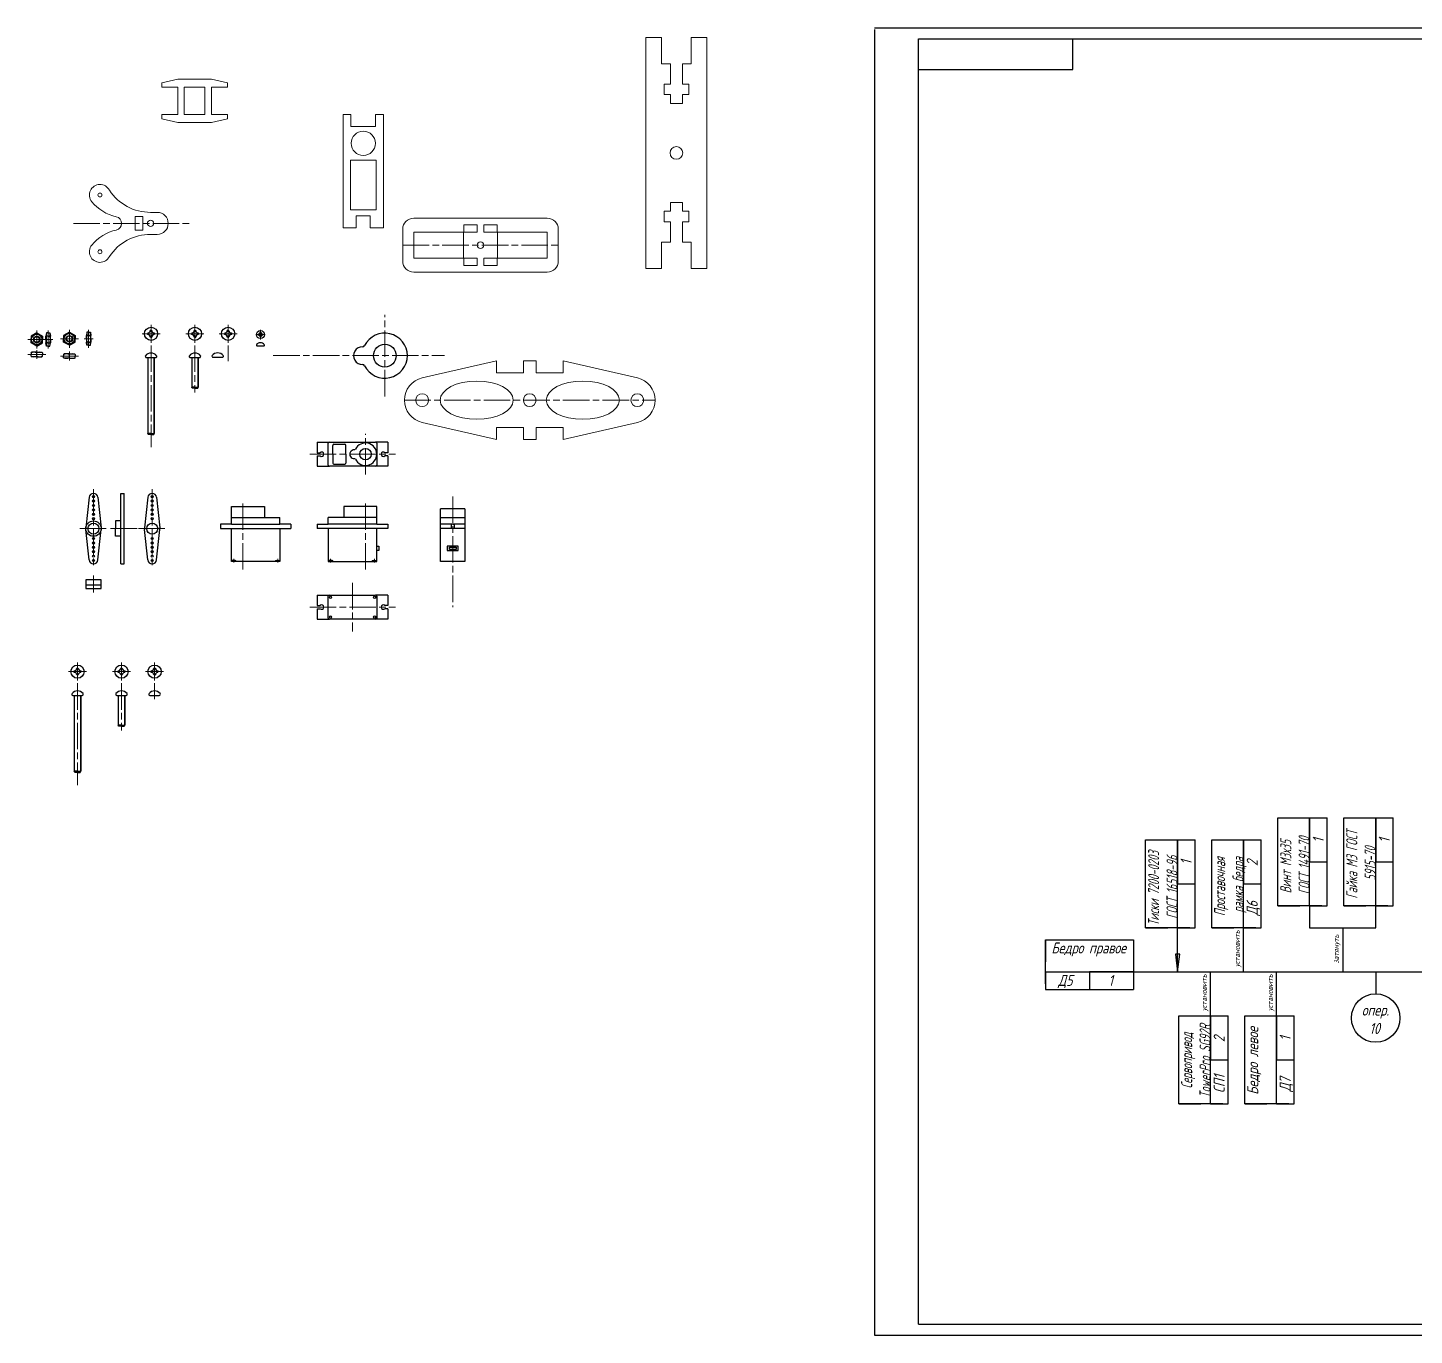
# Model space of a CAD drawing. Header units: millimetres. Extents: x -385 to 2523, y 0 to 594.
# Drawn here: x -385 to 245, y 0 to 594 of the extents above; entities that cross this region are included whole.
import ezdxf

# ---------------------------------------------------------------- set-up
doc = ezdxf.new("R2010")
doc.units = ezdxf.units.MM
doc.linetypes.add('AM_ISO08W050', pattern=[18, 12, -1.5, 3, -1.5])
for name, color, linetype, lineweight in [('0.3', 130, 'Continuous', 15), ('0.6', 255, 'Continuous', 30), ('Осевые', 10, 'AM_ISO08W050', 15)]:
    doc.layers.add(name, color=color, linetype=linetype, lineweight=lineweight)
doc.styles.add('ГОСТ', font='GOST_A.TTF', dxfattribs={"oblique": 15, "height": 5})

msp = doc.modelspace()

# ---------------------------------------------------------------- linework, layer by layer
for p, q in [((-0.001, 594), (840.999, 594)), ((0, 593.263), (-0.001, 0)), ((19.999, 5), (19.999, 589)), ((-0.001, 0), (840.999, 0)), ((19.999, 5), (835.999, 5)), ((19.999, 5), (19.999, 5))]:
    msp.add_line(p, q)
at = {"color": 7, "linetype": 'Continuous', "lineweight": 15}
for p, q in [((-316.493, 570.575), (-323.752, 568.975)), ((-323.752, 568.975), (-323.752, 566.975)), ((-323.752, 566.975), (-316.493, 566.975)), ((-301.193, 570.575), (-316.493, 570.575)), ((-316.493, 566.975), (-316.493, 554.575)), ((-313.493, 566.975), (-313.493, 554.575)), ((-304.193, 566.975), (-313.493, 566.975)), ((-304.193, 554.575), (-304.193, 566.975)), ((-293.934, 568.975), (-301.193, 570.575)), ((-301.193, 554.575), (-301.193, 566.975)), ((-301.193, 566.975), (-293.934, 566.975)), ((-293.934, 566.975), (-293.934, 568.975)), ((-316.493, 554.575), (-323.752, 554.575)), ((-323.752, 554.575), (-323.752, 552.575)), ((-313.493, 554.575), (-304.193, 554.575)), ((-293.934, 554.575), (-301.193, 554.575)), ((-293.934, 552.575), (-293.934, 554.575)), ((-323.752, 552.575), (-316.493, 550.975)), ((-316.493, 550.975), (-301.193, 550.975)), ((-301.193, 550.975), (-293.934, 552.575))]:
    msp.add_line(p, q, dxfattribs=at)
at = {"layer": '0.3'}
for p, q in [((-329.939, 444.186), (-329.939, 409.344)), ((-327.28, 444.186), (-327.28, 409.344)), ((-309.971, 444.186), (-309.971, 430.344)), ((-307.312, 444.186), (-307.312, 430.344)), ((-363.313, 290.697), (-363.313, 255.856)), ((-360.654, 290.697), (-360.654, 255.856)), ((-343.345, 290.697), (-343.345, 276.856)), ((-340.686, 290.697), (-340.686, 276.856))]:
    msp.add_line(p, q, dxfattribs=at)
at = {"layer": '0.6', "color": 7, "linetype": 'Continuous', "lineweight": 15}
for p, q in [((-96.698, 589.619), (-103.898, 589.619)), ((-103.898, 589.619), (-103.898, 484.619)), ((-96.698, 577.619), (-96.698, 589.619)), ((-76.098, 589.619), (-83.298, 589.619)), ((-83.298, 589.619), (-83.298, 577.619)), ((-76.098, 484.619), (-76.098, 589.619)), ((-92.698, 577.619), (-96.698, 577.619)), ((-92.698, 568.419), (-92.698, 577.619)), ((-83.298, 577.619), (-87.298, 577.619)), ((-87.298, 577.619), (-87.298, 568.419)), ((-95.578, 563.619), (-95.578, 568.419)), ((-95.578, 568.419), (-92.698, 568.419)), ((-87.298, 568.419), (-84.418, 568.419)), ((-84.418, 568.419), (-84.418, 563.619)), ((-92.698, 563.619), (-95.578, 563.619)), ((-92.698, 559.619), (-92.698, 563.619)), ((-84.418, 563.619), (-87.298, 563.619)), ((-87.298, 563.619), (-87.298, 559.619)), ((-237.804, 554.574), (-241.404, 554.574)), ((-241.404, 554.574), (-241.404, 503.074)), ((-237.804, 549.074), (-237.804, 554.574)), ((-226.646, 554.574), (-226.646, 549.074)), ((-223.046, 554.574), (-226.646, 554.574)), ((-223.046, 503.074), (-223.046, 554.574)), ((-87.298, 559.619), (-92.698, 559.619)), ((-226.646, 549.074), (-237.804, 549.074)), ((-226.375, 533.893), (-238.075, 533.893)), ((-238.075, 533.893), (-238.075, 511.224)), ((-226.375, 511.224), (-226.375, 533.893)), ((-328.798, 510.115), (-325.798, 510.115)), ((-238.075, 511.224), (-226.375, 511.224)), ((-95.578, 505.819), (-95.578, 510.619)), ((-95.578, 510.619), (-92.698, 510.619)), ((-92.698, 510.619), (-92.698, 514.619)), ((-92.698, 514.619), (-87.298, 514.619)), ((-87.298, 514.619), (-87.298, 510.619)), ((-87.298, 510.619), (-84.418, 510.619)), ((-84.418, 510.619), (-84.418, 505.819)), ((-335.748, 508.197), (-332.348, 508.197)), ((-335.748, 502.032), (-335.748, 508.197)), ((-332.348, 508.197), (-332.348, 502.032)), ((-235.404, 503.074), (-235.404, 508.574)), ((-235.404, 508.574), (-229.046, 508.574)), ((-229.046, 508.574), (-229.046, 503.074)), ((-209.314, 507.475), (-148.625, 507.475)), ((-186.545, 501.075), (-186.545, 504.475)), ((-180.445, 504.475), (-186.545, 504.475)), ((-180.445, 501.075), (-180.445, 504.475)), ((-177.495, 501.075), (-177.495, 504.475)), ((-177.495, 504.475), (-171.395, 504.475)), ((-171.395, 501.075), (-171.395, 504.475)), ((-92.698, 505.819), (-95.578, 505.819)), ((-92.698, 496.619), (-92.698, 505.819)), ((-84.418, 505.819), (-87.298, 505.819)), ((-87.298, 505.819), (-87.298, 496.619)), ((-332.348, 502.032), (-335.748, 502.032)), ((-325.798, 500.115), (-328.798, 500.115)), ((-241.404, 503.074), (-235.404, 503.074)), ((-229.046, 503.074), (-223.046, 503.074)), ((-214.314, 487.975), (-214.314, 502.475)), ((-209.314, 489.375), (-209.314, 501.075)), ((-209.314, 501.075), (-186.645, 501.075)), ((-186.645, 501.075), (-186.645, 489.375)), ((-186.545, 501.075), (-180.445, 501.075)), ((-171.395, 501.075), (-177.495, 501.075)), ((-171.295, 501.075), (-171.295, 489.375)), ((-148.625, 501.075), (-171.295, 501.075)), ((-148.625, 489.375), (-148.625, 501.075)), ((-143.625, 487.975), (-143.625, 502.475)), ((-96.698, 496.619), (-92.698, 496.619)), ((-96.698, 484.619), (-96.698, 496.619)), ((-87.298, 496.619), (-83.298, 496.619)), ((-83.298, 496.619), (-83.298, 484.619)), ((-186.645, 489.375), (-209.314, 489.375)), ((-186.545, 489.375), (-186.545, 485.975)), ((-186.545, 489.375), (-180.445, 489.375)), ((-180.445, 485.975), (-186.545, 485.975)), ((-180.445, 489.375), (-180.445, 485.975)), ((-171.395, 489.375), (-177.495, 489.375)), ((-177.495, 489.375), (-177.495, 485.975)), ((-177.495, 485.975), (-171.395, 485.975)), ((-171.395, 489.375), (-171.395, 485.975)), ((-171.295, 489.375), (-148.625, 489.375)), ((-209.314, 482.975), (-148.625, 482.975)), ((-103.898, 484.619), (-96.698, 484.619)), ((-83.298, 484.619), (-76.098, 484.619)), ((-205.457, 434.895), (-171.687, 442.607)), ((-171.687, 437.207), (-171.687, 442.607)), ((-159.487, 442.607), (-153.687, 442.607)), ((-159.487, 437.207), (-159.487, 442.607)), ((-153.687, 437.207), (-153.687, 442.607)), ((-107.717, 434.895), (-141.487, 442.607)), ((-141.487, 437.207), (-141.487, 442.607)), ((-159.487, 437.207), (-171.687, 437.207)), ((-153.687, 437.207), (-141.487, 437.207)), ((-171.687, 407.007), (-205.457, 414.719)), ((-171.687, 412.407), (-171.687, 407.007)), ((-159.487, 412.407), (-171.687, 412.407)), ((-159.487, 412.407), (-159.487, 407.007)), ((-153.687, 412.407), (-153.687, 407.007)), ((-153.687, 412.407), (-141.487, 412.407)), ((-141.487, 407.007), (-107.717, 414.719)), ((-141.487, 412.407), (-141.487, 407.007)), ((-159.487, 407.007), (-153.687, 407.007))]:
    msp.add_line(p, q, dxfattribs=at)
at = {"layer": '0.6'}
for p, q in [((19.999, 589), (835.999, 589)), ((89.999, 575), (89.999, 589)), ((19.999, 575), (89.999, 575)), ((-380.521, 455.372), (-383.113, 453.883)), ((-383.113, 453.883), (-383.113, 452.372)), ((-380.521, 455.372), (-377.929, 453.883)), ((-377.929, 453.883), (-377.929, 452.372)), ((-376.116, 455.372), (-376.316, 453.883)), ((-376.316, 452.372), (-376.316, 453.883)), ((-375.316, 455.372), (-376.116, 455.372)), ((-375.316, 453.883), (-376.116, 453.883)), ((-375.316, 455.372), (-374.516, 455.372)), ((-375.316, 453.883), (-374.516, 453.883)), ((-374.516, 455.372), (-374.316, 453.883)), ((-374.316, 452.372), (-374.316, 453.883)), ((-365.701, 455.721), (-368.293, 454.231)), ((-368.293, 454.231), (-368.293, 452.721)), ((-365.701, 455.721), (-363.109, 454.231)), ((-363.109, 454.231), (-363.109, 452.721)), ((-357.742, 455.721), (-357.942, 454.231)), ((-357.942, 452.721), (-357.942, 454.231)), ((-356.942, 455.721), (-357.742, 455.721)), ((-356.942, 454.231), (-357.742, 454.231)), ((-356.942, 455.721), (-356.142, 455.721)), ((-356.942, 454.231), (-356.142, 454.231)), ((-356.142, 455.721), (-355.942, 454.231)), ((-355.942, 452.721), (-355.942, 454.231)), ((-330.109, 455.326), (-330.109, 454.976)), ((-330.109, 454.626), (-330.109, 454.976)), ((-328.609, 456.476), (-328.959, 456.476)), ((-328.609, 453.476), (-328.959, 453.476)), ((-328.609, 456.476), (-328.259, 456.476)), ((-328.609, 453.476), (-328.259, 453.476)), ((-327.109, 455.326), (-327.109, 454.976)), ((-327.109, 454.626), (-327.109, 454.976)), ((-310.141, 455.326), (-310.141, 454.976)), ((-310.141, 454.626), (-310.141, 454.976)), ((-308.641, 456.476), (-308.991, 456.476)), ((-308.641, 453.476), (-308.991, 453.476)), ((-308.641, 456.476), (-308.291, 456.476)), ((-308.641, 453.476), (-308.291, 453.476)), ((-307.141, 455.326), (-307.141, 454.976)), ((-307.141, 454.626), (-307.141, 454.976)), ((-295.112, 455.326), (-295.112, 454.976)), ((-295.112, 454.626), (-295.112, 454.976)), ((-293.612, 456.476), (-293.962, 456.476)), ((-293.612, 453.476), (-293.962, 453.476)), ((-293.612, 456.476), (-293.262, 456.476)), ((-293.612, 453.476), (-293.262, 453.476)), ((-292.112, 455.326), (-292.112, 454.976)), ((-292.112, 454.626), (-292.112, 454.976)), ((-279.838, 454.814), (-279.838, 454.598)), ((-279.838, 454.383), (-279.838, 454.598)), ((-278.915, 455.521), (-279.13, 455.521)), ((-278.915, 453.675), (-279.13, 453.675)), ((-278.915, 455.521), (-278.699, 455.521)), ((-278.915, 453.675), (-278.699, 453.675)), ((-277.992, 454.814), (-277.992, 454.598)), ((-277.992, 454.383), (-277.992, 454.598)), ((-383.113, 450.862), (-383.113, 452.372)), ((-380.521, 449.372), (-383.113, 450.862)), ((-380.521, 449.372), (-377.929, 450.862)), ((-377.929, 450.862), (-377.929, 452.372)), ((-376.316, 452.372), (-376.316, 450.862)), ((-376.116, 449.372), (-376.316, 450.862)), ((-375.316, 450.862), (-376.116, 450.862)), ((-375.316, 449.372), (-376.116, 449.372)), ((-375.316, 450.862), (-374.516, 450.862)), ((-375.316, 449.372), (-374.516, 449.372)), ((-374.516, 449.372), (-374.316, 450.862)), ((-374.316, 452.372), (-374.316, 450.862)), ((-368.293, 451.21), (-368.293, 452.721)), ((-365.701, 449.721), (-368.293, 451.21)), ((-365.701, 449.721), (-363.109, 451.21)), ((-363.109, 451.21), (-363.109, 452.721)), ((-357.942, 452.721), (-357.942, 451.21)), ((-357.742, 449.721), (-357.942, 451.21)), ((-356.942, 451.21), (-357.742, 451.21)), ((-356.942, 449.721), (-357.742, 449.721)), ((-356.942, 451.21), (-356.142, 451.21)), ((-356.942, 449.721), (-356.142, 449.721)), ((-356.142, 449.721), (-355.942, 451.21)), ((-355.942, 452.721), (-355.942, 451.21)), ((-280.401, 449.468), (-277.429, 449.468)), ((-383.113, 446.354), (-382.9, 446.554)), ((-383.113, 446.354), (-383.113, 445.554)), ((-383.113, 444.754), (-383.113, 445.554)), ((-383.113, 444.754), (-382.9, 444.554)), ((-380.521, 446.554), (-382.9, 446.554)), ((-380.521, 444.554), (-382.9, 444.554)), ((-380.521, 446.554), (-378.142, 446.554)), ((-380.521, 444.754), (-380.521, 446.354)), ((-380.521, 444.554), (-378.142, 444.554)), ((-377.929, 446.354), (-378.142, 446.554)), ((-377.929, 444.754), (-378.142, 444.554)), ((-377.929, 446.354), (-377.929, 445.554)), ((-377.929, 444.754), (-377.929, 445.554)), ((-368.293, 445.614), (-368.08, 445.814)), ((-368.293, 445.614), (-368.293, 444.814)), ((-368.293, 444.014), (-368.293, 444.814)), ((-368.293, 444.014), (-368.08, 443.814)), ((-365.701, 445.814), (-368.08, 445.814)), ((-365.701, 443.814), (-368.08, 443.814)), ((-365.701, 445.814), (-363.322, 445.814)), ((-365.701, 444.014), (-365.701, 445.614)), ((-365.701, 443.814), (-363.322, 443.814)), ((-363.109, 445.614), (-363.322, 445.814)), ((-363.109, 444.014), (-363.322, 443.814)), ((-363.109, 445.614), (-363.109, 444.814)), ((-363.109, 444.014), (-363.109, 444.814)), ((-330.731, 444.186), (-326.488, 444.186)), ((-330.109, 444.186), (-330.109, 409.686)), ((-330.109, 444.186), (-330.109, 409.686)), ((-327.109, 444.186), (-327.109, 409.686)), ((-327.109, 444.186), (-327.109, 409.686)), ((-310.763, 444.186), (-306.52, 444.186)), ((-310.141, 444.186), (-310.141, 430.686)), ((-310.141, 444.186), (-310.141, 430.686)), ((-307.141, 444.186), (-307.141, 430.686)), ((-300.44, 444.296), (-296.197, 444.296)), ((-308.641, 430.686), (-310.141, 430.686)), ((-309.891, 430.186), (-310.141, 430.686)), ((-308.641, 430.186), (-309.891, 430.186)), ((-308.641, 430.686), (-307.141, 430.686)), ((-308.641, 430.186), (-307.391, 430.186)), ((-307.391, 430.186), (-307.141, 430.686)), ((-328.609, 409.686), (-330.109, 409.686)), ((-329.859, 409.186), (-330.109, 409.686)), ((-328.609, 409.686), (-327.109, 409.686)), ((-327.359, 409.186), (-327.109, 409.686)), ((-328.609, 409.186), (-329.859, 409.186)), ((-328.609, 409.186), (-327.359, 409.186)), ((-253.082, 405.755), (-253.082, 400.955)), ((-253.082, 405.755), (-247.582, 405.755)), ((-248.082, 395.255), (-248.082, 405.255)), ((-247.582, 405.755), (-226.582, 405.755)), ((-246.082, 400.255), (-246.082, 404.255)), ((-245.582, 404.755), (-240.582, 404.755)), ((-240.082, 400.255), (-240.082, 404.255)), ((-221.082, 405.755), (-226.582, 405.755)), ((-226.082, 405.255), (-226.082, 395.255)), ((-221.082, 405.755), (-221.082, 400.955)), ((-253.082, 400.955), (-251.796, 400.955)), ((-253.082, 399.555), (-253.082, 394.755)), ((-253.082, 399.555), (-251.796, 399.555)), ((-246.082, 400.255), (-246.082, 396.255)), ((-240.082, 400.255), (-240.082, 396.255)), ((-221.082, 400.955), (-222.367, 400.955)), ((-221.082, 399.555), (-222.367, 399.555)), ((-221.082, 399.555), (-221.082, 394.755)), ((-253.082, 394.755), (-247.582, 394.755)), ((-226.582, 394.755), (-247.582, 394.755)), ((-245.582, 395.755), (-240.582, 395.755)), ((-221.082, 394.755), (-226.582, 394.755)), ((-356.732, 380.671), (-358.223, 366.832)), ((-354.743, 380.457), (-354.743, 380.457)), ((-352.755, 380.671), (-351.264, 366.832)), ((-342.258, 350.457), (-342.258, 382.457)), ((-342.258, 382.457), (-340.758, 382.457)), ((-340.758, 350.457), (-340.758, 382.457)), ((-340.758, 380.457), (-340.758, 380.457)), ((-330.072, 380.671), (-331.563, 366.832)), ((-328.083, 380.457), (-328.083, 380.457)), ((-326.095, 380.671), (-324.603, 366.832)), ((-292.049, 368.457), (-292.049, 376.457)), ((-292.049, 376.457), (-277.049, 376.457)), ((-277.049, 376.457), (-277.049, 371.457)), ((-226.082, 376.457), (-241.082, 376.457)), ((-241.082, 376.457), (-241.082, 371.457)), ((-226.082, 368.457), (-226.082, 376.457)), ((-197.092, 351.457), (-197.092, 375.457)), ((-186.092, 375.457), (-197.092, 375.457)), ((-186.092, 375.457), (-186.092, 351.457)), ((-356.732, 352.243), (-358.223, 366.082)), ((-352.755, 352.243), (-351.264, 366.082)), ((-342.258, 369.957), (-344.758, 369.957)), ((-344.758, 369.957), (-344.758, 366.457)), ((-344.758, 362.957), (-344.758, 366.457)), ((-330.072, 352.243), (-331.563, 366.082)), ((-326.095, 352.243), (-324.603, 366.082)), ((-292.049, 368.457), (-297.049, 368.457)), ((-297.049, 368.457), (-297.049, 366.457)), ((-297.049, 366.457), (-265.049, 366.457)), ((-292.049, 368.457), (-292.049, 371.457)), ((-292.049, 371.457), (-270.049, 371.457)), ((-292.049, 368.457), (-270.049, 368.457)), ((-292.049, 351.457), (-292.049, 366.457)), ((-270.049, 368.457), (-270.049, 371.457)), ((-265.049, 368.457), (-270.049, 368.457)), ((-270.049, 366.457), (-270.049, 351.457)), ((-265.049, 368.457), (-265.049, 366.457)), ((-253.082, 368.457), (-248.082, 368.457)), ((-253.082, 368.457), (-253.082, 366.457)), ((-221.082, 366.457), (-253.082, 366.457)), ((-226.082, 371.457), (-248.082, 371.457)), ((-248.082, 368.457), (-248.082, 371.457)), ((-226.082, 368.457), (-248.082, 368.457)), ((-248.082, 366.457), (-248.082, 351.457)), ((-226.082, 368.457), (-226.082, 371.457)), ((-226.082, 368.457), (-221.082, 368.457)), ((-226.082, 351.457), (-226.082, 366.457)), ((-221.082, 368.457), (-221.082, 366.457)), ((-197.092, 371.457), (-186.092, 371.457)), ((-186.092, 368.457), (-197.092, 368.457)), ((-186.092, 366.457), (-197.092, 366.457)), ((-192.292, 368.457), (-192.292, 366.457)), ((-191.592, 368.457), (-190.892, 368.457)), ((-190.892, 368.457), (-190.892, 366.457)), ((-342.258, 362.957), (-344.758, 362.957)), ((-226.082, 358.457), (-225.082, 358.457)), ((-225.082, 356.457), (-226.082, 356.457)), ((-225.082, 358.457), (-225.082, 356.457)), ((-189.092, 358.457), (-194.092, 358.457)), ((-194.092, 358.457), (-194.092, 356.457)), ((-194.092, 356.457), (-189.092, 356.457)), ((-193.092, 356.957), (-193.092, 357.957)), ((-193.092, 357.957), (-190.092, 357.957)), ((-190.092, 356.957), (-193.092, 356.957)), ((-191.592, 357.957), (-190.092, 357.957)), ((-191.592, 356.457), (-189.092, 356.457)), ((-190.092, 357.957), (-190.092, 356.957)), ((-189.092, 356.457), (-189.092, 358.457)), ((-354.743, 352.457), (-354.743, 352.457)), ((-342.258, 350.457), (-340.758, 350.457)), ((-340.758, 352.457), (-340.758, 352.457)), ((-328.083, 352.457), (-328.083, 352.457)), ((-290.37, 351.957), (-292.049, 351.957)), ((-270.049, 351.457), (-292.049, 351.457)), ((-271.727, 351.957), (-270.049, 351.957)), ((-246.403, 351.957), (-248.082, 351.957)), ((-248.082, 351.457), (-226.082, 351.457)), ((-227.76, 351.957), (-226.082, 351.957)), ((-186.092, 351.457), (-197.092, 351.457)), ((-351.243, 343.232), (-358.243, 343.232)), ((-358.243, 343.232), (-358.243, 339.232)), ((-351.243, 340.732), (-358.243, 340.732)), ((-351.243, 339.232), (-351.243, 343.232)), ((-351.243, 339.232), (-351.243, 340.732)), ((-358.243, 339.232), (-351.243, 339.232)), ((-253.082, 336.279), (-253.082, 331.479)), ((-253.082, 336.279), (-247.582, 336.279)), ((-248.082, 325.779), (-248.082, 335.779)), ((-247.582, 336.279), (-226.582, 336.279)), ((-221.082, 336.279), (-226.582, 336.279)), ((-226.082, 335.779), (-226.082, 325.779)), ((-221.082, 336.279), (-221.082, 331.479)), ((-253.082, 331.479), (-251.796, 331.479)), ((-253.082, 330.079), (-253.082, 325.279)), ((-253.082, 330.079), (-251.796, 330.079)), ((-221.082, 331.479), (-222.367, 331.479)), ((-221.082, 330.079), (-222.367, 330.079)), ((-221.082, 330.079), (-221.082, 325.279)), ((-253.082, 325.279), (-247.582, 325.279)), ((-226.582, 325.279), (-247.582, 325.279)), ((-221.082, 325.279), (-226.582, 325.279)), ((-361.984, 302.988), (-362.334, 302.988)), ((-361.984, 302.988), (-361.634, 302.988)), ((-342.016, 302.988), (-342.366, 302.988)), ((-342.016, 302.988), (-341.666, 302.988)), ((-326.986, 302.988), (-327.336, 302.988)), ((-326.986, 302.988), (-326.636, 302.988)), ((-363.484, 301.838), (-363.484, 301.488)), ((-363.484, 301.138), (-363.484, 301.488)), ((-361.984, 299.988), (-362.334, 299.988)), ((-361.984, 299.988), (-361.634, 299.988)), ((-360.484, 301.838), (-360.484, 301.488)), ((-360.484, 301.138), (-360.484, 301.488)), ((-343.516, 301.838), (-343.516, 301.488)), ((-343.516, 301.138), (-343.516, 301.488)), ((-342.016, 299.988), (-342.366, 299.988)), ((-342.016, 299.988), (-341.666, 299.988)), ((-340.516, 301.838), (-340.516, 301.488)), ((-340.516, 301.138), (-340.516, 301.488)), ((-328.486, 301.838), (-328.486, 301.488)), ((-328.486, 301.138), (-328.486, 301.488)), ((-326.986, 299.988), (-327.336, 299.988)), ((-326.986, 299.988), (-326.636, 299.988)), ((-325.486, 301.838), (-325.486, 301.488)), ((-325.486, 301.138), (-325.486, 301.488)), ((-364.105, 290.697), (-359.863, 290.697)), ((-363.484, 290.697), (-363.484, 256.197)), ((-363.484, 290.697), (-363.484, 256.197)), ((-360.484, 290.697), (-360.484, 256.197)), ((-360.484, 290.697), (-360.484, 256.197)), ((-344.137, 290.697), (-339.895, 290.697)), ((-343.516, 290.697), (-343.516, 277.197)), ((-343.516, 290.697), (-343.516, 277.197)), ((-340.516, 290.697), (-340.516, 277.197)), ((-329.108, 290.697), (-324.865, 290.697)), ((-342.016, 277.197), (-343.516, 277.197)), ((-343.266, 276.697), (-343.516, 277.197)), ((-342.016, 277.197), (-340.516, 277.197)), ((-340.766, 276.697), (-340.516, 277.197)), ((-342.016, 276.697), (-343.266, 276.697)), ((-342.016, 276.697), (-340.766, 276.697)), ((-361.984, 256.197), (-363.484, 256.197)), ((-363.234, 255.697), (-363.484, 256.197)), ((-361.984, 255.697), (-363.234, 255.697)), ((-361.984, 256.197), (-360.484, 256.197)), ((-361.984, 255.697), (-360.734, 255.697)), ((-360.734, 255.697), (-360.484, 256.197)), ((183.136, 195.116), (183.136, 235.116)), ((183.136, 235.116), (205.615, 235.116)), ((197.615, 195.116), (197.615, 235.116)), ((197.615, 235.116), (197.615, 215.116)), ((205.615, 195.116), (205.615, 235.116)), ((213.136, 195.116), (213.136, 235.116)), ((213.136, 235.116), (235.615, 235.116)), ((227.615, 195.116), (227.615, 235.116)), ((227.615, 235.116), (227.615, 215.116)), ((235.615, 195.116), (235.615, 235.116)), ((123.136, 185.116), (123.136, 225.116)), ((123.136, 225.116), (145.615, 225.116)), ((137.615, 185.116), (137.615, 225.116)), ((137.615, 225.116), (137.615, 205.116)), ((145.615, 185.116), (145.615, 225.116)), ((153.136, 185.116), (153.136, 225.116)), ((153.136, 225.116), (175.615, 225.116)), ((167.615, 185.116), (167.615, 225.116)), ((167.615, 225.116), (167.615, 205.116)), ((175.615, 185.116), (175.615, 225.116)), ((183.136, 195.116), (183.136, 225.116)), ((213.136, 195.116), (213.136, 225.116)), ((123.136, 185.116), (123.136, 215.116)), ((153.136, 185.116), (153.136, 215.116)), ((197.615, 215.116), (205.615, 215.116)), ((227.615, 215.116), (235.615, 215.116)), ((137.615, 205.116), (145.615, 205.116)), ((167.615, 205.116), (175.615, 205.116)), ((203.136, 195.116), (183.136, 195.116)), ((183.136, 195.116), (193.136, 195.116)), ((197.615, 195.116), (205.615, 195.116)), ((197.615, 195.116), (197.615, 185.116)), ((233.136, 195.116), (213.136, 195.116)), ((213.136, 195.116), (223.136, 195.116)), ((227.615, 195.116), (235.615, 195.116)), ((227.615, 185.116), (227.615, 195.116)), ((143.136, 185.116), (123.136, 185.116)), ((123.136, 185.116), (133.136, 185.116)), ((137.615, 165.116), (137.615, 185.116)), ((137.615, 185.116), (145.615, 185.116)), ((173.136, 185.116), (153.136, 185.116)), ((153.136, 185.116), (163.136, 185.116)), ((167.615, 165.116), (167.615, 185.116)), ((167.615, 185.116), (175.615, 185.116)), ((197.615, 185.116), (227.615, 185.116)), ((197.615, 185.116), (212.615, 185.116)), ((212.615, 185.116), (212.615, 165.116)), ((212.615, 185.116), (212.615, 165.116)), ((77.615, 179.595), (107.615, 179.595)), ((77.615, 159.595), (77.615, 179.595)), ((77.615, 179.595), (77.615, 169.595)), ((77.615, 179.595), (117.615, 179.595)), ((117.615, 179.595), (117.615, 157.116)), ((138.615, 173.116), (136.615, 173.116)), ((136.615, 173.116), (137.615, 165.116)), ((137.615, 165.116), (138.615, 173.116)), ((77.615, 165.116), (117.615, 165.116)), ((77.615, 165.116), (77.615, 157.116)), ((117.615, 165.116), (97.615, 165.116)), ((97.615, 165.116), (97.615, 157.116)), ((117.615, 165.116), (137.615, 165.116)), ((137.615, 165.116), (152.615, 165.116)), ((152.615, 165.116), (167.615, 165.116)), ((152.615, 145.116), (152.615, 165.116)), ((167.615, 165.116), (182.615, 165.116)), ((182.615, 145.116), (182.615, 165.116)), ((182.615, 165.116), (212.615, 165.116)), ((212.615, 165.116), (321.644, 165.116)), ((227.615, 165.116), (227.615, 155.116)), ((77.615, 157.116), (117.615, 157.116)), ((138.136, 105.116), (138.136, 145.116)), ((138.136, 145.116), (160.615, 145.116)), ((152.615, 105.116), (152.615, 145.116)), ((152.615, 145.116), (152.615, 125.116)), ((160.615, 105.116), (160.615, 145.116)), ((168.136, 105.116), (168.136, 145.116)), ((168.136, 145.116), (190.615, 145.116)), ((182.615, 105.116), (182.615, 145.116)), ((182.615, 145.116), (182.615, 125.116)), ((190.615, 105.116), (190.615, 145.116)), ((138.136, 105.116), (138.136, 135.116)), ((168.136, 105.116), (168.136, 135.116)), ((152.615, 125.116), (160.615, 125.116)), ((182.615, 125.116), (190.615, 125.116)), ((158.136, 105.116), (138.136, 105.116)), ((138.136, 105.116), (148.136, 105.116)), ((152.615, 105.116), (160.615, 105.116)), ((188.136, 105.116), (168.136, 105.116)), ((168.136, 105.116), (178.136, 105.116)), ((182.615, 105.116), (190.615, 105.116))]:
    msp.add_line(p, q, dxfattribs=at)
at = {"layer": '0.6', "color": 7, "linetype": 'Continuous', "lineweight": 15}
for centre, radius in [((-232.225, 541.484), 5.5), ((-89.998, 537.119), 2.9), ((-351.798, 518.015), 0.9), ((-328.798, 505.115), 1.45), ((-351.798, 492.215), 0.9), ((-178.97, 495.225), 1.475), ((-205.457, 424.807), 2.9), ((-156.587, 424.807), 2.9), ((-107.717, 424.807), 2.9)]:
    msp.add_circle(centre, radius, dxfattribs=at)
at = {"layer": '0.6'}
for centre, radius in [((-380.521, 452.372), 2.592), ((-380.521, 452.372), 2.379), ((-380.521, 452.372), 1.5), ((-380.521, 452.372), 1.25), ((-365.701, 452.721), 2.592), ((-365.701, 452.721), 2.379), ((-365.701, 452.721), 1.5), ((-365.701, 452.721), 1.25), ((-328.609, 454.976), 3), ((-308.641, 454.976), 3), ((-293.612, 454.976), 3), ((-278.915, 454.598), 1.847), ((-222.417, 445.024), 5.164), ((-231.197, 400.255), 2.582), ((-354.743, 380.957), 0.5), ((-354.743, 378.957), 0.5), ((-328.083, 380.957), 0.5), ((-328.083, 378.957), 0.5), ((-354.743, 376.957), 0.5), ((-354.743, 374.957), 0.5), ((-354.743, 372.957), 0.5), ((-328.083, 376.957), 0.5), ((-328.083, 374.957), 0.5), ((-328.083, 372.957), 0.5), ((-354.743, 366.457), 3.5), ((-354.743, 366.457), 2.5), ((-354.743, 370.957), 0.5), ((-328.083, 366.457), 2.5), ((-328.083, 370.957), 0.5), ((-354.743, 361.957), 0.5), ((-354.743, 359.957), 0.5), ((-328.083, 361.957), 0.5), ((-328.083, 359.957), 0.5), ((-354.743, 357.957), 0.5), ((-354.743, 355.957), 0.5), ((-354.743, 353.957), 0.5), ((-328.083, 357.957), 0.5), ((-328.083, 355.957), 0.5), ((-328.083, 353.957), 0.5), ((-354.743, 351.957), 0.5), ((-328.083, 351.957), 0.5), ((-247.082, 335.279), 0.5), ((-227.082, 335.279), 0.5), ((-247.082, 326.279), 0.5), ((-227.082, 326.279), 0.5), ((-361.984, 301.488), 3), ((-342.016, 301.488), 3), ((-326.986, 301.488), 3), ((227.615, 144.116), 11)]:
    msp.add_circle(centre, radius, dxfattribs=at)
at = {"layer": '0.6', "color": 7, "linetype": 'Continuous', "lineweight": 15}
for centre, radius, start, end in [((-351.798, 518.015), 4.8, 27.184225, 219.297456), ((-328.798, 532.541), 22.426, 213.36338, 270), ((-340.099, 527.59), 19.918, 219.297456, 257.527519), ((-325.798, 505.115), 5, 270, 90), ((-345.07, 505.115), 3.1, 282.472481, 77.527519), ((-209.314, 502.475), 5, 90, 180), ((-148.625, 502.475), 5, 0, 90), ((-340.099, 482.639), 19.918, 102.472481, 140.702544), ((-328.798, 477.689), 22.426, 90, 146.63662), ((-351.798, 492.215), 4.8, 140.702544, 332.815775), ((-209.314, 487.975), 5, 180, 270), ((-148.625, 487.975), 5, 270, 0), ((-203.154, 424.807), 10.348, 102.863554, 257.136446), ((-110.021, 424.807), 10.348, 282.863554, 77.136446)]:
    msp.add_arc(centre, radius, start, end, dxfattribs=at)
at = {"layer": '0.6'}
for centre, radius, start, end in [((-370.111, 452.319), 6.205, 165.405546, 179.50858), ((-371.848, 454.627), 4.333, 170.102319, 189.897681), ((-378.785, 454.627), 4.333, 350.102319, 9.897681), ((-380.521, 452.319), 6.205, 0.49142, 14.594454), ((-351.736, 452.668), 6.205, 165.405546, 179.50858), ((-353.473, 454.976), 4.333, 170.102319, 189.897681), ((-360.41, 454.976), 4.333, 350.102319, 9.897681), ((-362.147, 452.668), 6.205, 0.49142, 14.594454), ((-330.109, 456.476), 1.15, 270, 360), ((-330.109, 453.476), 1.15, 0, 90), ((-327.109, 456.476), 1.15, 180, 270), ((-327.109, 453.476), 1.15, 90, 180), ((-310.141, 456.476), 1.15, 270, 360), ((-310.141, 453.476), 1.15, 0, 90), ((-307.141, 456.476), 1.15, 180, 270), ((-307.141, 453.476), 1.15, 90, 180), ((-295.112, 456.476), 1.15, 270, 360), ((-295.112, 453.476), 1.15, 0, 90), ((-292.112, 456.476), 1.15, 180, 270), ((-292.112, 453.476), 1.15, 90, 180), ((-279.838, 455.521), 0.708, 270, 360), ((-279.838, 453.675), 0.708, 0, 90), ((-277.992, 455.521), 0.708, 180, 270), ((-277.992, 453.675), 0.708, 90, 180), ((-222.417, 445.024), 10.23, 206.421376, 153.578624), ((-370.111, 452.425), 6.205, 180.49142, 194.594454), ((-371.848, 450.117), 4.333, 170.102319, 189.897681), ((-380.521, 452.425), 6.205, 345.405546, 359.50858), ((-378.785, 450.117), 4.333, 350.102319, 9.897681), ((-351.736, 452.774), 6.205, 180.49142, 194.594454), ((-353.473, 450.466), 4.333, 170.102319, 189.897681), ((-362.147, 452.774), 6.205, 345.405546, 359.50858), ((-360.41, 450.466), 4.333, 350.102319, 9.897681), ((-280.401, 449.818), 0.35, 140.478804, 270), ((-278.915, 448.593), 2.276, 39.521196, 140.478804), ((-277.429, 449.818), 0.35, 270, 39.521196), ((-232.647, 445.024), 4, 88.016935, 271.983065), ((-232.474, 450.021), 1, 268.016935, 333.578624), ((-381.817, 442.26), 4.294, 72.433581, 107.566419), ((-381.817, 448.848), 4.294, 252.433581, 287.566419), ((-379.225, 442.26), 4.294, 72.433581, 107.566419), ((-379.225, 448.848), 4.294, 252.433581, 287.566419), ((-366.997, 441.52), 4.294, 72.433581, 107.566419), ((-366.997, 448.108), 4.294, 252.433581, 287.566419), ((-364.405, 441.52), 4.294, 72.433581, 107.566419), ((-364.405, 448.108), 4.294, 252.433581, 287.566419), ((-330.731, 444.686), 0.5, 140.478804, 270), ((-328.609, 442.936), 3.25, 39.521196, 140.478804), ((-326.488, 444.686), 0.5, 270, 39.521196), ((-310.763, 444.686), 0.5, 140.478804, 270), ((-308.641, 442.936), 3.25, 39.521196, 140.478804), ((-306.52, 444.686), 0.5, 270, 39.521196), ((-300.44, 444.796), 0.5, 140.478804, 270), ((-298.319, 443.046), 3.25, 39.521196, 140.478804), ((-296.197, 444.796), 0.5, 270, 39.521196), ((-232.474, 440.027), 1, 26.421376, 91.983065), ((-247.582, 405.255), 0.5, 90, 180), ((-245.582, 404.255), 0.5, 90, 180), ((-240.582, 404.255), 0.5, 0, 90), ((-231.197, 400.255), 5.115, 206.421376, 153.578624), ((-226.582, 405.255), 0.5, 0, 90), ((-251.082, 400.255), 1, 224.427004, 135.572996), ((-236.312, 400.255), 2, 88.016935, 271.983065), ((-236.225, 402.753), 0.5, 268.016935, 333.578624), ((-236.225, 397.756), 0.5, 26.421376, 91.983065), ((-223.082, 400.255), 1, 44.427004, 315.572996), ((-247.582, 395.255), 0.5, 180, 270), ((-245.582, 396.255), 0.5, 180, 270), ((-240.582, 396.255), 0.5, 270, 0), ((-226.582, 395.255), 0.5, 270, 0), ((-354.743, 380.457), 2, 6.15064, 173.84936), ((-328.083, 380.457), 2, 6.15064, 173.84936), ((-328.083, 366.457), 3.5, 173.849352, 186.150648), ((-328.083, 366.457), 3.5, 353.849352, 6.150648), ((-354.743, 352.457), 2, 186.15064, 353.84936), ((-328.083, 352.457), 2, 186.15064, 353.84936), ((-291.049, 351.957), 0.5, 180, 360), ((-290.37, 351.457), 0.5, 0, 90), ((-271.727, 351.457), 0.5, 90, 180), ((-271.049, 351.957), 0.5, 180, 360), ((-247.082, 351.957), 0.5, 180, 360), ((-246.403, 351.457), 0.5, 0, 90), ((-227.76, 351.457), 0.5, 90, 180), ((-227.082, 351.957), 0.5, 180, 360), ((-247.582, 335.779), 0.5, 90, 180), ((-226.582, 335.779), 0.5, 0, 90), ((-251.082, 330.779), 1, 224.427004, 135.572996), ((-223.082, 330.779), 1, 44.427004, 315.572996), ((-247.582, 325.779), 0.5, 180, 270), ((-226.582, 325.779), 0.5, 270, 0), ((-363.484, 302.988), 1.15, 270, 360), ((-360.484, 302.988), 1.15, 180, 270), ((-343.516, 302.988), 1.15, 270, 360), ((-340.516, 302.988), 1.15, 180, 270), ((-328.486, 302.988), 1.15, 270, 360), ((-325.486, 302.988), 1.15, 180, 270), ((-363.484, 299.988), 1.15, 0, 90), ((-360.484, 299.988), 1.15, 90, 180), ((-343.516, 299.988), 1.15, 0, 90), ((-340.516, 299.988), 1.15, 90, 180), ((-328.486, 299.988), 1.15, 0, 90), ((-325.486, 299.988), 1.15, 90, 180), ((-364.105, 291.197), 0.5, 140.478804, 270), ((-361.984, 289.447), 3.25, 39.521196, 140.478804), ((-359.863, 291.197), 0.5, 270, 39.521196), ((-344.137, 291.197), 0.5, 140.478804, 270), ((-342.016, 289.447), 3.25, 39.521196, 140.478804), ((-339.895, 291.197), 0.5, 270, 39.521196), ((-329.108, 291.197), 0.5, 140.478804, 270), ((-326.986, 289.447), 3.25, 39.521196, 140.478804), ((-324.865, 291.197), 0.5, 270, 39.521196)]:
    msp.add_arc(centre, radius, start, end, dxfattribs=at)
at = {"layer": '0.6', "color": 7, "linetype": 'Continuous', "lineweight": 15}
for centre, major_axis in [((-180.679, 424.807), (-16.604, 0)), ((-132.496, 424.807), (16.604, 0))]:
    msp.add_ellipse(centre, major_axis=major_axis, ratio=0.5235432, dxfattribs=at)
at = {"layer": 'Осевые'}
for p, q in [((-363.829, 505.115), (-310.898, 505.115)), ((-214.314, 495.225), (-143.625, 495.225)), ((-222.417, 426.517), (-222.417, 463.53)), ((-380.521, 448.29), (-380.521, 456.454)), ((-375.316, 448.29), (-375.316, 456.454)), ((-365.701, 448.639), (-365.701, 456.803)), ((-356.942, 448.639), (-356.942, 456.803)), ((-324.527, 454.976), (-332.691, 454.976)), ((-328.609, 459.058), (-328.609, 450.894)), ((-328.609, 452.935), (-328.609, 457.017)), ((-304.559, 454.976), (-312.723, 454.976)), ((-308.641, 459.058), (-308.641, 450.894)), ((-308.641, 452.935), (-308.641, 457.017)), ((-289.53, 454.976), (-297.694, 454.976)), ((-293.612, 459.058), (-293.612, 450.894)), ((-293.612, 452.935), (-293.612, 457.017)), ((-281.079, 454.598), (-276.75, 454.598)), ((-278.915, 452.434), (-278.915, 456.763)), ((-376.439, 452.372), (-384.603, 452.372)), ((-380.521, 443.513), (-380.521, 447.595)), ((-377.357, 452.372), (-373.275, 452.372)), ((-361.619, 452.721), (-369.783, 452.721)), ((-358.983, 452.721), (-354.901, 452.721)), ((-328.609, 449.689), (-328.609, 403.408)), ((-308.641, 449.689), (-308.641, 428.225)), ((-293.612, 449.689), (-293.612, 442.451)), ((-376.439, 445.554), (-384.603, 445.554)), ((-361.619, 444.814), (-369.783, 444.814)), ((-365.701, 442.773), (-365.701, 446.855)), ((-273.08, 445.024), (-195.293, 445.024)), ((-213.502, 424.807), (-99.673, 424.807)), ((-231.197, 391.001), (-231.197, 409.508)), ((-256.528, 400.255), (-217.635, 400.255)), ((-354.743, 384.351), (-354.743, 348.563)), ((-328.083, 384.351), (-328.083, 348.563)), ((-286.934, 347.872), (-286.934, 378.724)), ((-231.197, 347.872), (-231.197, 378.724)), ((-191.592, 381.091), (-191.592, 330.791)), ((-360.922, 366.457), (-348.565, 366.457)), ((-346.937, 366.457), (-334.58, 366.457)), ((-334.261, 366.457), (-321.905, 366.457)), ((-291.049, 352.685), (-291.049, 350.989)), ((-271.049, 352.685), (-271.049, 350.989)), ((-247.082, 352.685), (-247.082, 350.989)), ((-227.082, 352.685), (-227.082, 350.989)), ((-354.743, 345.083), (-354.743, 337.466)), ((-237.082, 341.779), (-237.082, 319.779)), ((-256.528, 330.779), (-217.635, 330.779)), ((-361.984, 305.57), (-361.984, 297.406)), ((-361.984, 299.447), (-361.984, 303.529)), ((-342.016, 305.57), (-342.016, 297.406)), ((-342.016, 299.447), (-342.016, 303.529)), ((-326.986, 305.57), (-326.986, 297.406)), ((-326.986, 299.447), (-326.986, 303.529)), ((-357.902, 301.488), (-366.066, 301.488)), ((-361.984, 296.2), (-361.984, 249.919)), ((-337.934, 301.488), (-346.098, 301.488)), ((-342.016, 296.2), (-342.016, 274.736)), ((-322.905, 301.488), (-331.068, 301.488)), ((-326.986, 296.2), (-326.986, 288.962))]:
    msp.add_line(p, q, dxfattribs=at)

# ---------------------------------------------------------------- texts
at = {"layer": '0.3', "attachment_point": 1, "rotation": 90, "style": 'ГОСТ'}
for s, width, heights, insert, char_height in [('\\pi5.6328;{\\W0.8;Винт М3х35 \\P\\pi5.2205;ГОСТ 1491-70}', 40, [0], (184.267, 195.116), 5), ('\\pi3.2485;{\\W0.8;Гайка М3 ГОСТ \\P\\pi11.464;5915-70}', 40, [0], (214.267, 195.116), 5), ('\\pi0.93355;{\\W0.8;Тиски 7200-0203\\P\\pi4.0756;ГОСТ 16518-96}', 40, [0], (124.267, 185.116), 5), ('\\pi8.6053;1', 19.97784, [0], (199.023, 215.138), 5), ('\\pi8.6053;1', 19.97784, [0], (229.023, 215.138), 5), ('\\pi8.6053;1', 19.97784, [0], (139.023, 205.138), 5), ('\\pi5.3086;{\\W0.8;Проставочная \\P\\pi6.8753;рамка бедра}', 40, [13.348], (154.267, 185.116), 5), ('\\pi8.0516;2', 19.97784, [0], (169.023, 205.138), 5), ('\\pi5.5621;Д6', 19.97784, [0], (169.023, 185.138), 5), ('\\pi2.0744;установить', 20.01999, [0], (163.43, 165.116), 2.5), ('\\pi3.7325;затянуть', 20.01999, [0], (208.43, 165.116), 2.5), ('\\pi2.0744;установить', 20.01999, [0], (148.43, 145.116), 2.5), ('\\pi2.0744;установить', 20.01999, [0], (178.43, 145.116), 2.5), ('\\pi7.0217;{\\W0.8;Сервопривод \\P\\pi2.6029;TowerPro SG92R}', 40, [0], (139.267, 105.116), 5), ('\\pi4.1278;Бедро левое', 40, [0], (169.267, 105.116), 5), ('\\pi8.0516;2', 19.97784, [0], (154.023, 125.138), 5), ('\\pi8.6053;1', 19.97784, [0], (184.023, 125.138), 5), ('\\pi4.8964;СП1', 19.97784, [0], (154.023, 105.138), 5), ('\\pi5.5584;Д7', 19.97784, [0], (184.023, 105.138), 5)]:
    msp.add_mtext_dynamic_manual_height_columns(s, width=width, gutter_width=25, heights=heights, dxfattribs=dict(at, insert=insert, char_height=char_height))
at = {"layer": '0.3', "char_height": 5, "attachment_point": 1, "style": 'ГОСТ'}
for s, width, insert in [('\\pi2.6966;Бедро правое', 40, (77.615, 178.464)), ('\\pi5.7414;Д5', 19.97784, (77.637, 163.707)), ('\\pi8.6053;1', 19.97784, (97.637, 163.707)), ('\\pi0.84102;опер.\\P\\pi4.2766;10', 14.54359, (220.472, 150.221))]:
    msp.add_mtext_dynamic_manual_height_columns(s, width=width, gutter_width=25, heights=[0], dxfattribs=dict(at, insert=insert))

doc.saveas('drawing.dxf')
